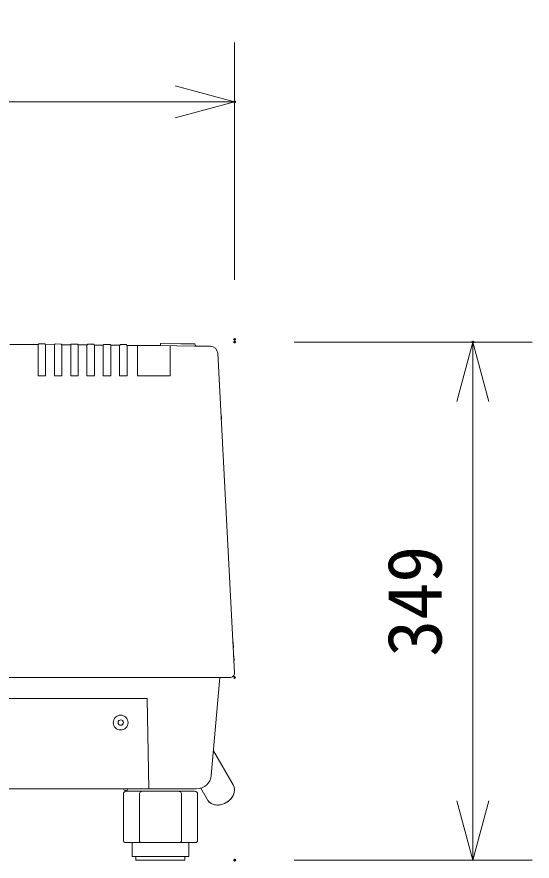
# Model space of a CAD drawing. Units: millimetres, scale not verified. Extents: x -63 to 62, y -57 to 57.
# Drawn here: x -20.54 to -3.18, y 7.73 to 36.16 of the extents above; entities that cross this region are included whole.
import ezdxf
from ezdxf.enums import TextEntityAlignment as Align

# ---------------------------------------------------------------- set-up
doc = ezdxf.new("R2010")
doc.units = ezdxf.units.MM
doc.header["$LTSCALE"] = 0.125
doc.header["$PDMODE"] = 32
doc.header["$PDSIZE"] = 0.0625
for name, color, linetype, lineweight in [('0-0_0', 7, 'Continuous', 18), ('0-4_GAIKEI', 1, 'Continuous', 18), ('0-5_SUNPO', 7, 'Continuous', 18)]:
    doc.layers.add(name, color=color, linetype=linetype, lineweight=lineweight)
doc.layers.add('0-1_DEFPOINTS', color=7, linetype='Continuous')
doc.styles.add('ＭＳ ゴシック', font='')
doc.styles.get('ＭＳ ゴシック').set_extended_font_data('MS Gothic')

# ---------------------------------------------------------------- blocks, each defined once
blk = doc.blocks.new('_OPEN30')
at = {"layer": '0-0_0'}
blk.add_line((0, 0), (-1, 0), dxfattribs=at)
blk.add_lwpolyline([(-1, 0.26795), (0, 0), (-1, -0.26795)], dxfattribs=at)
blk = doc.blocks.new('D5')
at = {"layer": '0-1_DEFPOINTS'}
for p in [(-14.0921, 18.8111), (-6.0675, 18.8111), (-14.0921, 1.3611)]:
    blk.add_point(p, dxfattribs=at)
at = {"layer": '0-5_SUNPO'}
for p, q in [((-12.0921, 18.8111), (-4.0675, 18.8111)), ((-6.0675, 3.3611), (-6.0675, 16.8111)), ((-12.0921, 1.3611), (-4.0675, 1.3611))]:
    blk.add_line(p, q, dxfattribs=at)
at = {"layer": '0-5_SUNPO', "xscale": 2, "yscale": 2}
for p, rotation in [((-6.0675, 18.8111), 90), ((-6.0675, 1.3611), 270)]:
    blk.add_blockref('_OPEN30', p, dxfattribs=dict(at, rotation=rotation))
at = {"layer": '0-5_SUNPO', "style": 'ＭＳ ゴシック'}
blk.add_text('349', height=1.833, rotation=90, dxfattribs=at).set_placement((-6.5675, 8.2111), align=Align.BOTTOM_LEFT)
blk = doc.blocks.new('D4')
at = {"layer": '0-1_DEFPOINTS'}
for p in [(-14.0921, 26.9026), (-46.5921, 18.9026), (-14.0921, 18.9026)]:
    blk.add_point(p, dxfattribs=at)
at = {"layer": '0-5_SUNPO'}
for p, q in [((-46.5921, 20.9026), (-46.5921, 28.9026)), ((-14.0921, 20.9026), (-14.0921, 28.9026)), ((-44.5921, 26.9026), (-16.0921, 26.9026))]:
    blk.add_line(p, q, dxfattribs=at)
at = {"layer": '0-5_SUNPO', "xscale": 2, "yscale": 2, "rotation": 180}
blk.add_blockref('_OPEN30', (-46.5921, 26.9026), dxfattribs=at)
at = {"layer": '0-5_SUNPO', "xscale": 2, "yscale": 2}
blk.add_blockref('_OPEN30', (-14.0921, 26.9026), dxfattribs=at)
at = {"layer": '0-5_SUNPO', "style": 'ＭＳ ゴシック'}
blk.add_text('650', height=1.833, dxfattribs=at).set_placement((-32.2171, 27.4026), align=Align.BOTTOM_LEFT)

msp = doc.modelspace()

# ---------------------------------------------------------------- linework, layer by layer
at = {"layer": '0-4_GAIKEI', "color": 7}
for p, q in [((-20.7723, 25.1301), (-20.3922, 25.1276)), ((-20.3922, 25.1276), (-19.8171, 25.1235)), ((-19.7919, 25.1483), (-19.6056, 25.1469)), ((-19.5808, 25.1217), (-19.271, 25.1194)), ((-19.2458, 25.1442), (-19.0556, 25.1427)), ((-19.0308, 25.1175), (-18.7209, 25.115)), ((-18.6957, 25.1398), (-18.5057, 25.1383)), ((-18.4809, 25.1131), (-18.1709, 25.1105)), ((-18.1457, 25.1352), (-17.9557, 25.1336)), ((-17.9309, 25.1084), (-17.9309, 25.108)), ((-17.6273, 25.1055), (-17.9309, 25.108)), ((-17.5956, 25.1304), (-17.5119, 25.1297)), ((-17.5956, 25.1304), (-17.4057, 25.1287)), ((-17.4894, 25.1295), (-17.4057, 25.1287)), ((-17.3809, 25.1035), (-17.0668, 25.1006)), ((-17.0773, 25.1007), (-17.077, 25.1002)), ((-17.077, 25.1002), (-17.0769, 25.0997)), ((-16.8598, 25.1236), (-17.0416, 25.1253)), ((-16.835, 25.0984), (-15.7476, 25.0875)), ((-15.7476, 25.0875), (-15.1497, 25.0812)), ((-15.7013, 25.1471), (-15.7019, 25.1119)), ((-15.6861, 25.1619), (-15.0159, 25.1547)), ((-15.1497, 25.0812), (-14.549, 25.0745)), ((-15.0159, 25.1547), (-14.5603, 25.1497)), ((-14.5569, 25.1492), (-14.5603, 25.1497)), ((-14.5537, 25.1481), (-14.5569, 25.1492)), ((-14.5509, 25.1462), (-14.5537, 25.1481)), ((-14.5485, 25.1438), (-14.5509, 25.1462)), ((-14.549, 25.0745), (-14.1415, 25.0699)), ((-14.5475, 25.1422), (-14.5485, 25.1438)), ((-14.5152, 25.0864), (-14.5475, 25.1422)), ((-14.5141, 25.0846), (-14.5152, 25.0864)), ((-14.511, 25.081), (-14.5141, 25.0846)), ((-14.5073, 25.078), (-14.511, 25.081)), ((-14.5031, 25.0758), (-14.5073, 25.078)), ((-14.4985, 25.0744), (-14.5031, 25.0758)), ((-14.4938, 25.0739), (-14.4985, 25.0744)), ((-14.1415, 25.0699), (-14.105, 25.0695)), ((-14.105, 25.0695), (-14.0202, 25.0685)), ((-13.7735, 24.8316), (-13.2093, 14.0665)), ((-13.6514, 22.7895), (-13.6665, 22.7901)), ((-13.6514, 22.7895), (-13.6424, 22.6178)), ((-13.6486, 22.7361), (-13.6637, 22.7364)), ((-13.6452, 22.6711), (-13.6602, 22.6709)), ((-13.6424, 22.6178), (-13.6574, 22.6172)), ((-13.2489, 15.1086), (-13.2639, 15.1089)), ((-13.2489, 15.1086), (-13.2386, 14.9128)), ((-13.2436, 15.0086), (-13.2587, 15.0089)), ((-13.2386, 14.9128), (-13.2536, 14.9124)), ((-13.2246, 14.6445), (-13.2396, 14.6451)), ((-13.2218, 14.5911), (-13.2368, 14.5914)), ((-13.2184, 14.5261), (-13.2334, 14.5259)), ((-13.2246, 14.6445), (-13.2156, 14.4728)), ((-13.2156, 14.4728), (-13.2306, 14.4721)), ((-45.543, 13.9086), (-13.3591, 13.9086)), ((-13.9892, 10.6151), (-13.701, 13.9086)), ((-44.4148, 10.1586), (-14.4873, 10.1586)), ((-16.951, 9.9836), (-16.951, 8.4086)), ((-16.8639, 10.0827), (-16.8574, 10.0834)), ((-16.8574, 10.0834), (-16.8507, 10.0836)), ((-16.8507, 10.0836), (-14.5514, 10.0836)), ((-15.7375, 10.0827), (-15.7323, 10.0834)), ((-15.7323, 10.0834), (-15.7271, 10.0836)), ((-15.6749, 10.0836), (-15.6698, 10.0834)), ((-15.6698, 10.0834), (-15.6645, 10.0827)), ((-14.451, 9.9836), (-14.451, 8.4086)), ((-16.901, 8.3586), (-16.3551, 8.3586)), ((-16.651, 7.8836), (-16.651, 8.3586)), ((-16.3546, 8.3586), (-14.501, 8.3586)), ((-14.751, 7.8836), (-14.751, 8.3586)), ((-16.651, 7.8836), (-14.751, 7.8836)), ((-16.526, 7.7586), (-16.526, 7.8836)), ((-16.526, 7.7586), (-14.876, 7.7586)), ((-14.876, 7.7586), (-14.876, 7.8836))]:
    msp.add_line(p, q, dxfattribs=at)
at = {"layer": '0-4_GAIKEI'}
for p, q in [((-19.826, 24.0686), (-19.826, 25.1236)), ((-19.576, 25.1217), (-19.576, 24.0686)), ((-19.2773, 24.0686), (-19.2773, 25.1194)), ((-19.0273, 25.1175), (-19.0273, 24.0686)), ((-18.7273, 24.0686), (-18.7273, 25.1151)), ((-18.4773, 25.113), (-18.4773, 24.0686)), ((-18.1773, 24.0686), (-18.1773, 25.1105)), ((-17.9273, 25.108), (-17.9273, 24.0686)), ((-17.6273, 24.0686), (-17.6273, 25.1057)), ((-17.3773, 25.1034), (-17.3773, 24.0686)), ((-17.0773, 24.0686), (-17.0773, 25.1007)), ((-16.8273, 25.0983), (-16.8273, 24.0686)), ((-16.476, 24.0686), (-16.476, 25.0949)), ((-15.376, 25.0836), (-15.376, 24.0686)), ((-19.826, 24.0686), (-19.576, 24.0686)), ((-19.2773, 24.0686), (-19.0273, 24.0686)), ((-18.7273, 24.0686), (-18.4773, 24.0686)), ((-18.1773, 24.0686), (-17.9273, 24.0686)), ((-17.6273, 24.0686), (-17.3773, 24.0686)), ((-17.0773, 24.0686), (-16.8273, 24.0686)), ((-16.476, 24.0686), (-15.376, 24.0686)), ((-40.2513, 13.2086), (-16.1507, 13.2086)), ((-16.151, 13.2086), (-16.0978, 10.1586)), ((-13.252, 10.2936), (-13.9166, 11.4447)), ((-13.252, 10.2936), (-13.2388, 10.2682)), ((-13.2394, 10.2694), (-13.2204, 10.2179)), ((-13.2388, 10.2682), (-13.2279, 10.2417)), ((-13.2279, 10.2417), (-13.2194, 10.2142)), ((-16.4061, 10.0007), (-16.4076, 9.9836)), ((-16.4076, 9.9836), (-16.4076, 8.4086)), ((-16.398, 10.0247), (-16.4061, 10.0007)), ((-16.3832, 10.0467), (-16.398, 10.0247)), ((-16.3622, 10.0648), (-16.3832, 10.0467)), ((-16.3359, 10.0776), (-16.3622, 10.0648)), ((-16.3126, 10.0828), (-16.3359, 10.0776)), ((-16.3099, 10.0831), (-16.3126, 10.0828)), ((-16.3003, 10.0836), (-16.3099, 10.0831)), ((-16.2984, 10.0836), (-16.3003, 10.0836)), ((-15.1017, 10.0836), (-15.1036, 10.0836)), ((-15.066, 10.0775), (-15.0894, 10.0828)), ((-15.0396, 10.0647), (-15.066, 10.0775)), ((-15.0187, 10.0466), (-15.0396, 10.0647)), ((-15.004, 10.0247), (-15.0187, 10.0466)), ((-14.996, 10.0006), (-15.004, 10.0247)), ((-14.9944, 9.9836), (-14.996, 10.0006)), ((-14.9944, 8.4086), (-14.9944, 9.9836)), ((-14.118, 9.7936), (-14.3415, 10.1807)), ((-13.232, 9.9898), (-13.2566, 9.9326)), ((-13.2374, 9.9754), (-13.2503, 9.9455)), ((-13.2268, 10.0057), (-13.2374, 9.9754)), ((-13.2159, 10.0481), (-13.232, 9.9898)), ((-13.2185, 10.0361), (-13.2268, 10.0057)), ((-13.2204, 10.2179), (-13.21, 10.1631)), ((-13.2194, 10.2142), (-13.2132, 10.1859)), ((-13.2126, 10.0666), (-13.2185, 10.0361)), ((-13.2085, 10.1062), (-13.2159, 10.0481)), ((-13.2132, 10.1859), (-13.2094, 10.1568)), ((-13.2091, 10.097), (-13.2126, 10.0666)), ((-13.21, 10.1631), (-13.2085, 10.1062)), ((-13.2094, 10.1568), (-13.208, 10.1271)), ((-13.208, 10.1271), (-13.2091, 10.097)), ((-14.1026, 9.7695), (-14.118, 9.7936)), ((-14.0683, 9.7283), (-14.1034, 9.7705)), ((-14.0851, 9.7468), (-14.1026, 9.7695)), ((-14.0656, 9.7257), (-14.0851, 9.7468)), ((-14.026, 9.692), (-14.0683, 9.7283)), ((-14.0208, 9.6883), (-14.0441, 9.7061)), ((-13.9958, 9.6723), (-14.0208, 9.6883)), ((-13.9692, 9.6581), (-13.9958, 9.6723)), ((-13.5164, 9.6802), (-13.5487, 9.6651)), ((-13.485, 9.6972), (-13.5458, 9.6664)), ((-13.485, 9.6972), (-13.5164, 9.6802)), ((-13.4279, 9.7344), (-13.485, 9.6972)), ((-13.4546, 9.7159), (-13.485, 9.6972)), ((-13.4254, 9.7363), (-13.4546, 9.7159)), ((-13.3756, 9.7775), (-13.4279, 9.7344)), ((-13.3975, 9.7582), (-13.4254, 9.7363)), ((-13.3711, 9.7816), (-13.3975, 9.7582)), ((-13.329, 9.8254), (-13.3756, 9.7775)), ((-13.3463, 9.8064), (-13.3711, 9.7816)), ((-13.3232, 9.8323), (-13.3463, 9.8064)), ((-13.2891, 9.8775), (-13.329, 9.8254)), ((-13.3019, 9.8594), (-13.3232, 9.8323)), ((-13.2826, 9.8873), (-13.3019, 9.8594)), ((-13.2566, 9.9326), (-13.2891, 9.8775)), ((-13.2654, 9.9161), (-13.2826, 9.8873)), ((-13.2503, 9.9455), (-13.2654, 9.9161)), ((-13.9411, 9.646), (-13.9692, 9.6581)), ((-13.9118, 9.6358), (-13.9411, 9.646)), ((-13.8813, 9.6278), (-13.9118, 9.6358)), ((-13.8498, 9.6218), (-13.8813, 9.6278)), ((-13.8031, 9.6171), (-13.8649, 9.6244)), ((-13.7844, 9.6164), (-13.8174, 9.6181)), ((-13.7391, 9.6177), (-13.8031, 9.6171)), ((-13.7509, 9.617), (-13.7844, 9.6164)), ((-13.717, 9.6197), (-13.7509, 9.617)), ((-13.6741, 9.6262), (-13.7391, 9.6177)), ((-13.683, 9.6246), (-13.717, 9.6197)), ((-13.6489, 9.6316), (-13.683, 9.6246)), ((-13.6092, 9.6426), (-13.6741, 9.6262)), ((-13.6151, 9.6408), (-13.6489, 9.6316)), ((-13.5816, 9.6519), (-13.6151, 9.6408)), ((-13.5458, 9.6664), (-13.6092, 9.6426)), ((-13.5487, 9.6651), (-13.5816, 9.6519)), ((-16.4076, 8.4086), (-16.4072, 8.4023)), ((-16.4072, 8.4023), (-16.403, 8.3881)), ((-16.4047, 8.3936), (-16.4071, 8.4086)), ((-16.3975, 8.3798), (-16.4047, 8.3936)), ((-16.403, 8.3881), (-16.3944, 8.3755)), ((-16.386, 8.3686), (-16.3975, 8.3798)), ((-16.3944, 8.3755), (-16.3818, 8.3657)), ((-16.3712, 8.3612), (-16.386, 8.3686)), ((-16.3818, 8.3657), (-16.3659, 8.3598)), ((-16.3551, 8.3586), (-16.3712, 8.3612)), ((-16.3659, 8.3598), (-16.3552, 8.3586)), ((-16.3546, 8.3586), (-16.3551, 8.3586)), ((-15.0469, 8.3586), (-15.0475, 8.3586)), ((-15.0308, 8.3612), (-15.0469, 8.3586)), ((-15.0469, 8.3586), (-15.0361, 8.3598)), ((-15.0361, 8.3598), (-15.0203, 8.3657)), ((-15.016, 8.3686), (-15.0308, 8.3612)), ((-15.0203, 8.3657), (-15.0077, 8.3755)), ((-15.0045, 8.3799), (-15.016, 8.3686)), ((-15.0077, 8.3755), (-14.9991, 8.3881)), ((-14.9974, 8.3936), (-15.0045, 8.3799)), ((-14.9991, 8.3881), (-14.9948, 8.4023)), ((-14.995, 8.4087), (-14.9974, 8.3936)), ((-14.9948, 8.4023), (-14.9944, 8.4087))]:
    msp.add_line(p, q, dxfattribs=at)
msp.add_lwpolyline([(-15.0894, 10.0828), (-15.0922, 10.0831), (-15.1017, 10.0836)], dxfattribs=at)
for radius in [0.25, 0.0907]:
    msp.add_circle((-17.041, 12.3936), radius, dxfattribs=at)
at = {"layer": '0-4_GAIKEI', "color": 7}
for centre, radius, start, end in [((-19.7921, 25.1233), 0.025, 89.58026, 180.29733), ((-19.6058, 25.1219), 0.025, 359.51031, 89.58038), ((-19.246, 25.1192), 0.025, 89.5629, 180.48956), ((-19.0558, 25.1177), 0.025, 359.49297, 89.54541), ((-18.696, 25.1148), 0.025, 89.52794, 180.4897), ((-18.5059, 25.1133), 0.025, 359.49281, 89.52779), ((-18.1459, 25.1102), 0.025, 89.51046, 180.50705), ((-17.9559, 25.1086), 0.025, 359.49281, 89.51047), ((-17.5959, 25.1054), 0.025, 89.49282, 180.50705), ((-17.4059, 25.1037), 0.025, 359.51046, 89.4755), ((-17.0418, 25.1003), 0.025, 89.45784, 180.31482), ((-16.86, 25.0986), 0.025, 359.70277, 89.45801), ((-15.7269, 25.1123), 0.025, 269.40556, 359.00319), ((-15.6863, 25.1469), 0.015, 89.41716, 179.00924), ((-14.0231, 24.8185), 0.25, 3.00011, 89.3303), ((-13.3591, 14.0586), 0.15, 270, 3.00007), ((-13.362, 13.9236), 0.015, 255.4833, 270), ((-14.4873, 10.6586), 0.5, 270, 354.99988), ((-16.8803, 10.1836), 0.075, 199.47269, 270), ((-16.851, 9.9836), 0.1, 90, 180), ((-16.8717, 10.1836), 0.075, 270, 340.52731), ((-14.551, 9.9836), 0.1, 0.00001, 90), ((-16.901, 8.4086), 0.05, 180, 270), ((-14.501, 8.4086), 0.05, 270, 0.00001)]:
    msp.add_arc(centre, radius, start, end, dxfattribs=at)
msp.add_point((-13.201, 13.9086), dxfattribs=at)

# ---------------------------------------------------------------- block references
at = {"layer": '0-5_SUNPO'}
for name in ['D4', 'D5']:
    msp.add_blockref(name, (0.891, 6.3975), dxfattribs=at)

doc.saveas('drawing.dxf')
